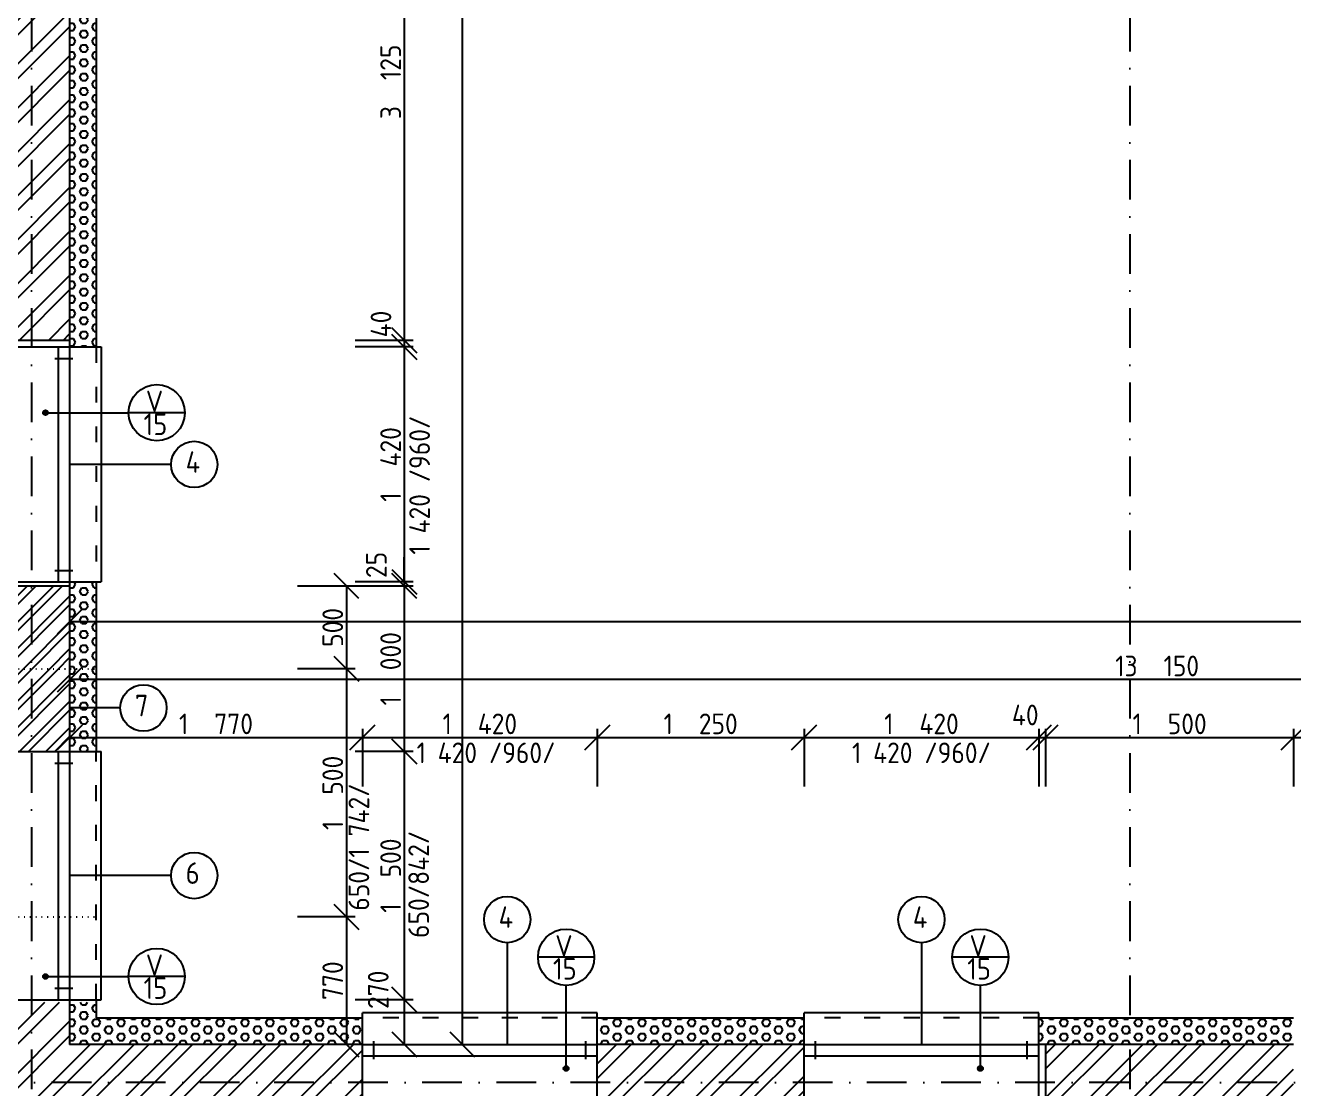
# Model space of a CAD drawing. Extents: x 4511820 to 5180432, y -1526536 to -944957.
# Drawn here: x 4993983 to 5001651, y -1245072 to -1238645 of the extents above; entities that cross this region are included whole.
import ezdxf

# ---------------------------------------------------------------- set-up
doc = ezdxf.new("R2010")
doc.units = 0
doc.header["$MEASUREMENT"] = 0
for name, pattern in [('ACAD_ISO03W100', [30, 12, -18]), ('ACAD_ISO07W100', [3.5, 0.5, -3]), ('BODKOCIARKOVANA_3', [5.6, 3, -1.3, 0, -1.3])]:
    doc.linetypes.add(name, pattern=pattern)
doc.layers.get('0').update_dxf_attribs({"linetype": 'CONTINUOUS'})
doc.layers.get('Defpoints').update_dxf_attribs({"color": 61, "linetype": 'CONTINUOUS'})
for name, color, linetype in [('KÓTY', 4, 'CONTINUOUS'), ('MÚRY', 1, 'CONTINUOUS'), ('OKNÁ', 143, 'CONTINUOUS'), ('osi', 253, 'CONTINUOUS'), ('TENKÁ', 7, 'CONTINUOUS'), ('ŠRAFY', 82, 'CONTINUOUS')]:
    doc.layers.add(name, color=color, linetype=linetype)
doc.styles.add('STYLE1', font='isocp.shx')
doc.dimstyles.new('STANDARD-50', dxfattribs={"dimtxt": 125, "dimasz": 150, "dimexe": 10, "dimexo": 200, "dimgap": 20, "dimtad": 1, "dimdsep": 46, "dimlunit": 6, "dimtxsty": 'STYLE1', "dimblk1": 'OBLIQUE', "dimblk2": 'OBLIQUE', "dimsah": 1, "dimcen": 2.5, "dimse1": 1, "dimse2": 1, "dimadec": 0, "dimazin": 0, "dimtfac": 1, "dimtmove": 1, "dimatfit": 3, "dimldrblk": 'OBLIQUE', "dimfxl": 1, "dimtolj": 1, "dimtzin": 0, "dimarcsym": 0})
pattern_1 = [(45, (584112, 2493.08), (-132.5825215, 132.5825215), []), (45, (584200.39, 2493.08), (-132.5825215, 132.5825215), [])]
pattern_2 = [(0, (0, -89070.035), (0, 43.3012702), [25, -50]), (120, (0, -89070.035), (-37.5, -21.6506351), [25, -50]), (60, (25, -89070.035), (-37.5, 21.6506351), [25, -50])]
pattern_3 = [(45, (0, 86725.97), (-79.549513, 79.549513), []), (45, (53.03, 86725.97), (-79.549513, 79.549513), [])]

# ---------------------------------------------------------------- blocks, each defined once
blk = doc.blocks.new('_OBLIQUE')
at = {"color": 0, "linetype": 'ByBlock'}
blk.add_line((-0.5, -0.5), (0.5, 0.5), dxfattribs=at)
blk = doc.blocks.new('*D13954')
at = {"layer": 'Defpoints', "color": 0}
for p in [(5027241, -1241679.2), (4994251, -1242249.7), (4994251, -1242249.7)]:
    blk.add_point(p, dxfattribs=at)
at = {"layer": 'KÓTY', "color": 0, "lineweight": -2}
blk.add_line((5027241, -1242249.7), (4994251, -1242249.7), dxfattribs=at)
at = {"layer": 'KÓTY', "color": 0, "linetype": 'ByBlock', "lineweight": -2, "xscale": 150, "yscale": 150, "zscale": 150, "rotation": 180}
blk.add_blockref('_OBLIQUE', (4994251, -1242249.7), dxfattribs=at)
at = {"layer": 'KÓTY', "color": 0, "linetype": 'ByBlock', "lineweight": -2, "xscale": 150, "yscale": 150, "zscale": 150}
blk.add_blockref('_OBLIQUE', (5027241, -1242249.7), dxfattribs=at)
at = {"layer": 'KÓTY', "color": 0, "insert": (5010746, -1242167.1), "char_height": 125, "attachment_point": 5, "style": 'STYLE1'}
blk.add_mtext('\\A1;32ﾠ990', dxfattribs=at)
blk = doc.blocks.new('*D13957')
at = {"layer": 'Defpoints', "color": 0}
for p in [(4994251, -1242599.7), (4994251, -1244804.2), (5007401, -1244804.2)]:
    blk.add_point(p, dxfattribs=at)
at = {"layer": 'KÓTY', "color": 0, "lineweight": -2}
blk.add_line((5007401, -1242599.7), (4994251, -1242599.7), dxfattribs=at)
at = {"layer": 'KÓTY', "color": 0, "linetype": 'ByBlock', "lineweight": -2, "xscale": 150, "yscale": 150, "zscale": 150, "rotation": 180}
blk.add_blockref('_OBLIQUE', (4994251, -1242599.7), dxfattribs=at)
at = {"layer": 'KÓTY', "color": 0, "linetype": 'ByBlock', "lineweight": -2, "xscale": 150, "yscale": 150, "zscale": 150}
blk.add_blockref('_OBLIQUE', (5007401, -1242599.7), dxfattribs=at)
at = {"layer": 'KÓTY', "color": 0, "insert": (5000826, -1242517.1), "char_height": 125, "attachment_point": 5, "style": 'STYLE1'}
blk.add_mtext('\\A1;13ﾠ150', dxfattribs=at)
blk = doc.blocks.new('*D13958')
at = {"layer": 'Defpoints', "color": 0}
for p in [(4997441, -1242949.7), (4996021, -1244804.2), (4997441, -1244804.2)]:
    blk.add_point(p, dxfattribs=at)
at = {"layer": 'KÓTY', "color": 0, "lineweight": -2}
blk.add_line((4996021, -1242949.7), (4997441, -1242949.7), dxfattribs=at)
at = {"layer": 'KÓTY', "color": 0, "linetype": 'ByBlock', "lineweight": -2, "xscale": 150, "yscale": 150, "zscale": 150, "rotation": 180}
blk.add_blockref('_OBLIQUE', (4996021, -1242949.7), dxfattribs=at)
at = {"layer": 'KÓTY', "color": 0, "linetype": 'ByBlock', "lineweight": -2, "xscale": 150, "yscale": 150, "zscale": 150}
blk.add_blockref('_OBLIQUE', (4997441, -1242949.7), dxfattribs=at)
at = {"layer": 'KÓTY', "color": 0, "insert": (4996731, -1242867.1), "char_height": 125, "attachment_point": 5, "style": 'STYLE1'}
blk.add_mtext('\\A1;1ﾠ420', dxfattribs=at)
blk = doc.blocks.new('*D13959')
at = {"layer": 'Defpoints', "color": 0}
for p in [(4998691, -1242949.7), (4997441, -1244804.2), (4998691, -1244804.2)]:
    blk.add_point(p, dxfattribs=at)
at = {"layer": 'KÓTY', "color": 0, "lineweight": -2}
blk.add_line((4997441, -1242949.7), (4998691, -1242949.7), dxfattribs=at)
at = {"layer": 'KÓTY', "color": 0, "linetype": 'ByBlock', "lineweight": -2, "xscale": 150, "yscale": 150, "zscale": 150, "rotation": 180}
blk.add_blockref('_OBLIQUE', (4997441, -1242949.7), dxfattribs=at)
at = {"layer": 'KÓTY', "color": 0, "linetype": 'ByBlock', "lineweight": -2, "xscale": 150, "yscale": 150, "zscale": 150}
blk.add_blockref('_OBLIQUE', (4998691, -1242949.7), dxfattribs=at)
at = {"layer": 'KÓTY', "color": 0, "insert": (4998066, -1242867.1), "char_height": 125, "attachment_point": 5, "style": 'STYLE1'}
blk.add_mtext('\\A1;1ﾠ250', dxfattribs=at)
blk = doc.blocks.new('*D13960')
at = {"layer": 'Defpoints', "color": 0}
for p in [(5000111, -1242949.7), (4998691, -1244804.2), (5000111, -1244804.2)]:
    blk.add_point(p, dxfattribs=at)
at = {"layer": 'KÓTY', "color": 0, "lineweight": -2}
blk.add_line((4998691, -1242949.7), (5000111, -1242949.7), dxfattribs=at)
at = {"layer": 'KÓTY', "color": 0, "linetype": 'ByBlock', "lineweight": -2, "xscale": 150, "yscale": 150, "zscale": 150, "rotation": 180}
blk.add_blockref('_OBLIQUE', (4998691, -1242949.7), dxfattribs=at)
at = {"layer": 'KÓTY', "color": 0, "linetype": 'ByBlock', "lineweight": -2, "xscale": 150, "yscale": 150, "zscale": 150}
blk.add_blockref('_OBLIQUE', (5000111, -1242949.7), dxfattribs=at)
at = {"layer": 'KÓTY', "color": 0, "insert": (4999401, -1242867.1), "char_height": 125, "attachment_point": 5, "style": 'STYLE1'}
blk.add_mtext('\\A1;1ﾠ420', dxfattribs=at)
blk = doc.blocks.new('*D13979')
at = {"layer": 'Defpoints', "color": 0}
for p in [(5000151, -1242949.7), (5000111, -1244804.2), (5000151, -1244804.2)]:
    blk.add_point(p, dxfattribs=at)
at = {"layer": 'KÓTY', "color": 0, "lineweight": -2}
blk.add_line((5000111, -1242949.7), (5000151, -1242949.7), dxfattribs=at)
at = {"layer": 'KÓTY', "color": 0, "linetype": 'ByBlock', "lineweight": -2, "xscale": 150, "yscale": 150, "zscale": 150, "rotation": 180}
blk.add_blockref('_OBLIQUE', (5000111, -1242949.7), dxfattribs=at)
at = {"layer": 'KÓTY', "color": 0, "linetype": 'ByBlock', "lineweight": -2, "xscale": 150, "yscale": 150, "zscale": 150}
blk.add_blockref('_OBLIQUE', (5000151, -1242949.7), dxfattribs=at)
at = {"layer": 'KÓTY', "color": 0, "insert": (5000028.5, -1242813.5), "char_height": 125, "attachment_point": 5, "style": 'STYLE1'}
blk.add_mtext('\\A1;40', dxfattribs=at)
blk = doc.blocks.new('*D13980')
at = {"layer": 'Defpoints', "color": 0}
for p in [(4996021, -1242949.7), (4996021, -1243246.3), (4994251, -1244804.2)]:
    blk.add_point(p, dxfattribs=at)
at = {"layer": 'KÓTY', "color": 0, "lineweight": -2}
blk.add_line((4994251, -1242949.7), (4996021, -1242949.7), dxfattribs=at)
at = {"layer": 'KÓTY', "color": 0, "linetype": 'ByBlock', "lineweight": -2, "xscale": 150, "yscale": 150, "zscale": 150, "rotation": 180}
blk.add_blockref('_OBLIQUE', (4994251, -1242949.7), dxfattribs=at)
at = {"layer": 'KÓTY', "color": 0, "linetype": 'ByBlock', "lineweight": -2, "xscale": 150, "yscale": 150, "zscale": 150}
blk.add_blockref('_OBLIQUE', (4996021, -1242949.7), dxfattribs=at)
at = {"layer": 'KÓTY', "color": 0, "insert": (4995136, -1242867.1), "char_height": 125, "attachment_point": 5, "style": 'STYLE1'}
blk.add_mtext('\\A1;1ﾠ770', dxfattribs=at)
blk = doc.blocks.new('*D13985')
at = {"layer": 'Defpoints', "color": 0}
for p in [(4994251, -1225674.2), (4994251, -1244804.2), (4996624.5, -1244804.2)]:
    blk.add_point(p, dxfattribs=at)
at = {"layer": 'KÓTY', "color": 0, "lineweight": -2}
blk.add_line((4996624.5, -1225674.2), (4996624.5, -1244804.2), dxfattribs=at)
at = {"layer": 'KÓTY', "color": 0, "linetype": 'ByBlock', "lineweight": -2, "xscale": 150, "yscale": 150, "zscale": 150}
for p, rotation in [((4996624.5, -1225674.2), 90), ((4996624.5, -1244804.2), 270)]:
    blk.add_blockref('_OBLIQUE', p, dxfattribs=dict(at, rotation=rotation))
at = {"layer": 'KÓTY', "color": 0, "insert": (4996542, -1235239.2), "char_height": 125, "attachment_point": 5, "rotation": 90, "style": 'STYLE1'}
blk.add_mtext('\\A1;19ﾠ130', dxfattribs=at)
blk = doc.blocks.new('*D13998')
at = {"layer": 'Defpoints', "color": 0}
for p in [(4994251, -1240549.2), (4994251, -1240589.2), (4996274.5, -1240589.2)]:
    blk.add_point(p, dxfattribs=at)
at = {"layer": 'KÓTY', "color": 0, "lineweight": -2}
blk.add_line((4996274.5, -1240549.2), (4996274.5, -1240589.2), dxfattribs=at)
at = {"layer": 'KÓTY', "color": 0, "linetype": 'ByBlock', "lineweight": -2, "xscale": 150, "yscale": 150, "zscale": 150}
for p, rotation in [((4996274.5, -1240549.2), 90), ((4996274.5, -1240589.2), 270)]:
    blk.add_blockref('_OBLIQUE', p, dxfattribs=dict(at, rotation=rotation))
at = {"layer": 'KÓTY', "color": 0, "insert": (4996133.5, -1240450.5), "char_height": 125, "attachment_point": 5, "rotation": 90, "style": 'STYLE1'}
blk.add_mtext('\\A1;40', dxfattribs=at)
blk = doc.blocks.new('*D14081')
at = {"layer": 'Defpoints', "color": 0}
for p in [(5001651, -1242949.7), (5000151, -1244804.2), (5001651, -1244804.2)]:
    blk.add_point(p, dxfattribs=at)
at = {"layer": 'KÓTY', "color": 0, "lineweight": -2}
blk.add_line((5000151, -1242949.7), (5001651, -1242949.7), dxfattribs=at)
at = {"layer": 'KÓTY', "color": 0, "linetype": 'ByBlock', "lineweight": -2, "xscale": 150, "yscale": 150, "zscale": 150, "rotation": 180}
blk.add_blockref('_OBLIQUE', (5000151, -1242949.7), dxfattribs=at)
at = {"layer": 'KÓTY', "color": 0, "linetype": 'ByBlock', "lineweight": -2, "xscale": 150, "yscale": 150, "zscale": 150}
blk.add_blockref('_OBLIQUE', (5001651, -1242949.7), dxfattribs=at)
at = {"layer": 'KÓTY', "color": 0, "insert": (5000901, -1242867.1), "char_height": 125, "attachment_point": 5, "style": 'STYLE1'}
blk.add_mtext('\\A1;1ﾠ500', dxfattribs=at)
blk = doc.blocks.new('*D14082')
at = {"layer": 'Defpoints', "color": 0}
for p in [(5003071, -1242949.7), (5001651, -1244804.2), (5003071, -1244804.2)]:
    blk.add_point(p, dxfattribs=at)
at = {"layer": 'KÓTY', "color": 0, "lineweight": -2}
blk.add_line((5001651, -1242949.7), (5003071, -1242949.7), dxfattribs=at)
at = {"layer": 'KÓTY', "color": 0, "linetype": 'ByBlock', "lineweight": -2, "xscale": 150, "yscale": 150, "zscale": 150, "rotation": 180}
blk.add_blockref('_OBLIQUE', (5001651, -1242949.7), dxfattribs=at)
at = {"layer": 'KÓTY', "color": 0, "linetype": 'ByBlock', "lineweight": -2, "xscale": 150, "yscale": 150, "zscale": 150}
blk.add_blockref('_OBLIQUE', (5003071, -1242949.7), dxfattribs=at)
at = {"layer": 'KÓTY', "color": 0, "insert": (5002361, -1242867.1), "char_height": 125, "attachment_point": 5, "style": 'STYLE1'}
blk.add_mtext('\\A1;1ﾠ420', dxfattribs=at)
blk = doc.blocks.new('*D15738')
at = {"layer": 'Defpoints', "color": 0}
for p in [(4994251, -1237424.2), (4994251, -1240549.2), (4996274.5, -1240549.2)]:
    blk.add_point(p, dxfattribs=at)
at = {"layer": 'KÓTY', "color": 0, "lineweight": -2}
blk.add_line((4996274.5, -1237424.2), (4996274.5, -1240549.2), dxfattribs=at)
at = {"layer": 'KÓTY', "color": 0, "linetype": 'ByBlock', "lineweight": -2, "xscale": 150, "yscale": 150, "zscale": 150}
for p, rotation in [((4996274.5, -1237424.2), 90), ((4996274.5, -1240549.2), 270)]:
    blk.add_blockref('_OBLIQUE', p, dxfattribs=dict(at, rotation=rotation))
at = {"layer": 'KÓTY', "color": 0, "insert": (4996192, -1238986.7), "char_height": 125, "attachment_point": 5, "rotation": 90, "style": 'STYLE1'}
blk.add_mtext('\\A1;3ﾠ125', dxfattribs=at)
blk = doc.blocks.new('*D15739')
at = {"layer": 'Defpoints', "color": 0}
for p in [(4994251, -1240589.2), (4994251, -1242009.2), (4996274.5, -1242009.2)]:
    blk.add_point(p, dxfattribs=at)
at = {"layer": 'KÓTY', "color": 0, "lineweight": -2}
blk.add_line((4996274.5, -1240589.2), (4996274.5, -1242009.2), dxfattribs=at)
at = {"layer": 'KÓTY', "color": 0, "linetype": 'ByBlock', "lineweight": -2, "xscale": 150, "yscale": 150, "zscale": 150}
for p, rotation in [((4996274.5, -1240589.2), 90), ((4996274.5, -1242009.2), 270)]:
    blk.add_blockref('_OBLIQUE', p, dxfattribs=dict(at, rotation=rotation))
at = {"layer": 'KÓTY', "color": 0, "insert": (4996192, -1241299.2), "char_height": 125, "attachment_point": 5, "rotation": 90, "style": 'STYLE1'}
blk.add_mtext('\\A1;1ﾠ420', dxfattribs=at)
blk = doc.blocks.new('*D30517')
at = {"layer": 'Defpoints', "color": 0}
for p in [(5027241, -1241679.2), (4994251, -1242249.7), (4994251, -1242249.7)]:
    blk.add_point(p, dxfattribs=at)
at = {"layer": 'KÓTY', "color": 0, "lineweight": -2}
blk.add_line((5027241, -1242249.7), (4994251, -1242249.7), dxfattribs=at)
at = {"layer": 'KÓTY', "color": 0, "linetype": 'ByBlock', "lineweight": -2, "xscale": 150, "yscale": 150, "zscale": 150, "rotation": 180}
blk.add_blockref('_OBLIQUE', (4994251, -1242249.7), dxfattribs=at)
at = {"layer": 'KÓTY', "color": 0, "linetype": 'ByBlock', "lineweight": -2, "xscale": 150, "yscale": 150, "zscale": 150}
blk.add_blockref('_OBLIQUE', (5027241, -1242249.7), dxfattribs=at)
at = {"layer": 'KÓTY', "color": 0, "insert": (5010746, -1242167.1), "char_height": 125, "attachment_point": 5, "style": 'STYLE1'}
blk.add_mtext('\\A1;32ﾠ990', dxfattribs=at)
blk = doc.blocks.new('*D30520')
at = {"layer": 'Defpoints', "color": 0}
for p in [(4994251, -1242599.7), (4994251, -1244804.2), (5007401, -1244804.2)]:
    blk.add_point(p, dxfattribs=at)
at = {"layer": 'KÓTY', "color": 0, "lineweight": -2}
blk.add_line((5007401, -1242599.7), (4994251, -1242599.7), dxfattribs=at)
at = {"layer": 'KÓTY', "color": 0, "linetype": 'ByBlock', "lineweight": -2, "xscale": 150, "yscale": 150, "zscale": 150, "rotation": 180}
blk.add_blockref('_OBLIQUE', (4994251, -1242599.7), dxfattribs=at)
at = {"layer": 'KÓTY', "color": 0, "linetype": 'ByBlock', "lineweight": -2, "xscale": 150, "yscale": 150, "zscale": 150}
blk.add_blockref('_OBLIQUE', (5007401, -1242599.7), dxfattribs=at)
at = {"layer": 'KÓTY', "color": 0, "insert": (5000826, -1242517.1), "char_height": 125, "attachment_point": 5, "style": 'STYLE1'}
blk.add_mtext('\\A1;13ﾠ150', dxfattribs=at)
blk = doc.blocks.new('*D30521')
at = {"layer": 'Defpoints', "color": 0}
for p in [(4997441, -1242949.7), (4996021, -1244804.2), (4997441, -1244804.2)]:
    blk.add_point(p, dxfattribs=at)
at = {"layer": 'KÓTY', "color": 0, "lineweight": -2}
blk.add_line((4996021, -1242949.7), (4997441, -1242949.7), dxfattribs=at)
at = {"layer": 'KÓTY', "color": 0, "linetype": 'ByBlock', "lineweight": -2, "xscale": 150, "yscale": 150, "zscale": 150, "rotation": 180}
blk.add_blockref('_OBLIQUE', (4996021, -1242949.7), dxfattribs=at)
at = {"layer": 'KÓTY', "color": 0, "linetype": 'ByBlock', "lineweight": -2, "xscale": 150, "yscale": 150, "zscale": 150}
blk.add_blockref('_OBLIQUE', (4997441, -1242949.7), dxfattribs=at)
at = {"layer": 'KÓTY', "color": 0, "insert": (4996731, -1242867.1), "char_height": 125, "attachment_point": 5, "style": 'STYLE1'}
blk.add_mtext('\\A1;1ﾠ420', dxfattribs=at)
blk = doc.blocks.new('*D30522')
at = {"layer": 'Defpoints', "color": 0}
for p in [(4998691, -1242949.7), (4997441, -1244804.2), (4998691, -1244804.2)]:
    blk.add_point(p, dxfattribs=at)
at = {"layer": 'KÓTY', "color": 0, "lineweight": -2}
blk.add_line((4997441, -1242949.7), (4998691, -1242949.7), dxfattribs=at)
at = {"layer": 'KÓTY', "color": 0, "linetype": 'ByBlock', "lineweight": -2, "xscale": 150, "yscale": 150, "zscale": 150, "rotation": 180}
blk.add_blockref('_OBLIQUE', (4997441, -1242949.7), dxfattribs=at)
at = {"layer": 'KÓTY', "color": 0, "linetype": 'ByBlock', "lineweight": -2, "xscale": 150, "yscale": 150, "zscale": 150}
blk.add_blockref('_OBLIQUE', (4998691, -1242949.7), dxfattribs=at)
at = {"layer": 'KÓTY', "color": 0, "insert": (4998066, -1242867.1), "char_height": 125, "attachment_point": 5, "style": 'STYLE1'}
blk.add_mtext('\\A1;1ﾠ250', dxfattribs=at)
blk = doc.blocks.new('*D30523')
at = {"layer": 'Defpoints', "color": 0}
for p in [(5000111, -1242949.7), (4998691, -1244804.2), (5000111, -1244804.2)]:
    blk.add_point(p, dxfattribs=at)
at = {"layer": 'KÓTY', "color": 0, "lineweight": -2}
blk.add_line((4998691, -1242949.7), (5000111, -1242949.7), dxfattribs=at)
at = {"layer": 'KÓTY', "color": 0, "linetype": 'ByBlock', "lineweight": -2, "xscale": 150, "yscale": 150, "zscale": 150, "rotation": 180}
blk.add_blockref('_OBLIQUE', (4998691, -1242949.7), dxfattribs=at)
at = {"layer": 'KÓTY', "color": 0, "linetype": 'ByBlock', "lineweight": -2, "xscale": 150, "yscale": 150, "zscale": 150}
blk.add_blockref('_OBLIQUE', (5000111, -1242949.7), dxfattribs=at)
at = {"layer": 'KÓTY', "color": 0, "insert": (4999401, -1242867.1), "char_height": 125, "attachment_point": 5, "style": 'STYLE1'}
blk.add_mtext('\\A1;1ﾠ420', dxfattribs=at)
blk = doc.blocks.new('*D30544')
at = {"layer": 'Defpoints', "color": 0}
for p in [(5000151, -1242949.7), (5000111, -1244804.2), (5000151, -1244804.2)]:
    blk.add_point(p, dxfattribs=at)
at = {"layer": 'KÓTY', "color": 0, "lineweight": -2}
blk.add_line((5000111, -1242949.7), (5000151, -1242949.7), dxfattribs=at)
at = {"layer": 'KÓTY', "color": 0, "linetype": 'ByBlock', "lineweight": -2, "xscale": 150, "yscale": 150, "zscale": 150, "rotation": 180}
blk.add_blockref('_OBLIQUE', (5000111, -1242949.7), dxfattribs=at)
at = {"layer": 'KÓTY', "color": 0, "linetype": 'ByBlock', "lineweight": -2, "xscale": 150, "yscale": 150, "zscale": 150}
blk.add_blockref('_OBLIQUE', (5000151, -1242949.7), dxfattribs=at)
at = {"layer": 'KÓTY', "color": 0, "insert": (5000028.5, -1242813.5), "char_height": 125, "attachment_point": 5, "style": 'STYLE1'}
blk.add_mtext('\\A1;40', dxfattribs=at)
blk = doc.blocks.new('*D30545')
at = {"layer": 'Defpoints', "color": 0}
for p in [(4996021, -1242949.7), (4996021, -1243246.3), (4994251, -1244804.2)]:
    blk.add_point(p, dxfattribs=at)
at = {"layer": 'KÓTY', "color": 0, "lineweight": -2}
blk.add_line((4994251, -1242949.7), (4996021, -1242949.7), dxfattribs=at)
at = {"layer": 'KÓTY', "color": 0, "linetype": 'ByBlock', "lineweight": -2, "xscale": 150, "yscale": 150, "zscale": 150, "rotation": 180}
blk.add_blockref('_OBLIQUE', (4994251, -1242949.7), dxfattribs=at)
at = {"layer": 'KÓTY', "color": 0, "linetype": 'ByBlock', "lineweight": -2, "xscale": 150, "yscale": 150, "zscale": 150}
blk.add_blockref('_OBLIQUE', (4996021, -1242949.7), dxfattribs=at)
at = {"layer": 'KÓTY', "color": 0, "insert": (4995136, -1242867.1), "char_height": 125, "attachment_point": 5, "style": 'STYLE1'}
blk.add_mtext('\\A1;1ﾠ770', dxfattribs=at)
blk = doc.blocks.new('*D30550')
at = {"layer": 'Defpoints', "color": 0}
for p in [(4994411, -1225674.2), (4994251, -1244804.2), (4996624.5, -1244804.2)]:
    blk.add_point(p, dxfattribs=at)
at = {"layer": 'KÓTY', "color": 0, "lineweight": -2}
blk.add_line((4996624.5, -1225674.2), (4996624.5, -1244804.2), dxfattribs=at)
at = {"layer": 'KÓTY', "color": 0, "linetype": 'ByBlock', "lineweight": -2, "xscale": 150, "yscale": 150, "zscale": 150}
for p, rotation in [((4996624.5, -1225674.2), 90), ((4996624.5, -1244804.2), 270)]:
    blk.add_blockref('_OBLIQUE', p, dxfattribs=dict(at, rotation=rotation))
at = {"layer": 'KÓTY', "color": 0, "insert": (4996542, -1235239.2), "char_height": 125, "attachment_point": 5, "rotation": 90, "style": 'STYLE1'}
blk.add_mtext('\\A1;19ﾠ130', dxfattribs=at)
blk = doc.blocks.new('*D30561')
at = {"layer": 'Defpoints', "color": 0}
for p in [(4994251, -1237424.2), (4994251, -1240549.2), (4996274.5, -1240549.2)]:
    blk.add_point(p, dxfattribs=at)
at = {"layer": 'KÓTY', "color": 0, "lineweight": -2}
blk.add_line((4996274.5, -1237424.2), (4996274.5, -1240549.2), dxfattribs=at)
at = {"layer": 'KÓTY', "color": 0, "linetype": 'ByBlock', "lineweight": -2, "xscale": 150, "yscale": 150, "zscale": 150}
for p, rotation in [((4996274.5, -1237424.2), 90), ((4996274.5, -1240549.2), 270)]:
    blk.add_blockref('_OBLIQUE', p, dxfattribs=dict(at, rotation=rotation))
at = {"layer": 'KÓTY', "color": 0, "insert": (4996192, -1238986.7), "char_height": 125, "attachment_point": 5, "rotation": 90, "style": 'STYLE1'}
blk.add_mtext('\\A1;3ﾠ125', dxfattribs=at)
blk = doc.blocks.new('*D30565')
at = {"layer": 'Defpoints', "color": 0}
for p in [(4994251, -1240549.2), (4994251, -1240589.2), (4996274.5, -1240589.2)]:
    blk.add_point(p, dxfattribs=at)
at = {"layer": 'KÓTY', "color": 0, "lineweight": -2}
blk.add_line((4996274.5, -1240549.2), (4996274.5, -1240589.2), dxfattribs=at)
at = {"layer": 'KÓTY', "color": 0, "linetype": 'ByBlock', "lineweight": -2, "xscale": 150, "yscale": 150, "zscale": 150}
for p, rotation in [((4996274.5, -1240549.2), 90), ((4996274.5, -1240589.2), 270)]:
    blk.add_blockref('_OBLIQUE', p, dxfattribs=dict(at, rotation=rotation))
at = {"layer": 'KÓTY', "color": 0, "insert": (4996133.5, -1240450.5), "char_height": 125, "attachment_point": 5, "rotation": 90, "style": 'STYLE1'}
blk.add_mtext('\\A1;40', dxfattribs=at)
blk = doc.blocks.new('*D30608')
at = {"layer": 'Defpoints', "color": 0}
for p in [(4994251, -1240589.2), (4994251, -1242009.2), (4996274.5, -1242009.2)]:
    blk.add_point(p, dxfattribs=at)
at = {"layer": 'KÓTY', "color": 0, "lineweight": -2}
blk.add_line((4996274.5, -1240589.2), (4996274.5, -1242009.2), dxfattribs=at)
at = {"layer": 'KÓTY', "color": 0, "linetype": 'ByBlock', "lineweight": -2, "xscale": 150, "yscale": 150, "zscale": 150}
for p, rotation in [((4996274.5, -1240589.2), 90), ((4996274.5, -1242009.2), 270)]:
    blk.add_blockref('_OBLIQUE', p, dxfattribs=dict(at, rotation=rotation))
at = {"layer": 'KÓTY', "color": 0, "insert": (4996192, -1241299.2), "char_height": 125, "attachment_point": 5, "rotation": 90, "style": 'STYLE1'}
blk.add_mtext('\\A1;1ﾠ420', dxfattribs=at)
blk = doc.blocks.new('*D55386')
at = {"layer": 'Defpoints', "color": 0}
for p in [(4994251, -1243034.2), (4994251, -1244534.2), (4996274.5, -1244534.2)]:
    blk.add_point(p, dxfattribs=at)
at = {"layer": 'KÓTY', "color": 0, "lineweight": -2}
blk.add_line((4996274.5, -1243034.2), (4996274.5, -1244534.2), dxfattribs=at)
at = {"layer": 'KÓTY', "color": 0, "linetype": 'ByBlock', "lineweight": -2, "xscale": 150, "yscale": 150, "zscale": 150}
for p, rotation in [((4996274.5, -1243034.2), 90), ((4996274.5, -1244534.2), 270)]:
    blk.add_blockref('_OBLIQUE', p, dxfattribs=dict(at, rotation=rotation))
at = {"layer": 'KÓTY', "color": 0, "insert": (4996192, -1243784.2), "char_height": 125, "attachment_point": 5, "rotation": 90, "style": 'STYLE1'}
blk.add_mtext('\\A1;1ﾠ500', dxfattribs=at)
blk = doc.blocks.new('*D55387')
at = {"layer": 'Defpoints', "color": 0}
for p in [(4994251, -1244534.2), (4994251, -1244804.2), (4996274.5, -1244804.2)]:
    blk.add_point(p, dxfattribs=at)
at = {"layer": 'KÓTY', "color": 0, "lineweight": -2}
blk.add_line((4996274.5, -1244534.2), (4996274.5, -1244804.2), dxfattribs=at)
at = {"layer": 'KÓTY', "color": 0, "linetype": 'ByBlock', "lineweight": -2, "xscale": 150, "yscale": 150, "zscale": 150}
for p, rotation in [((4996274.5, -1244534.2), 90), ((4996274.5, -1244804.2), 270)]:
    blk.add_blockref('_OBLIQUE', p, dxfattribs=dict(at, rotation=rotation))
at = {"layer": 'KÓTY', "color": 0, "insert": (4996117, -1244474.2), "char_height": 125, "attachment_point": 5, "rotation": 90, "style": 'STYLE1'}
blk.add_mtext('\\A1;270', dxfattribs=at)
blk = doc.blocks.new('*D55388')
at = {"layer": 'Defpoints', "color": 0}
for p in [(4993901, -1242534.2), (4993901, -1244034.2), (4995924.5, -1244034.2)]:
    blk.add_point(p, dxfattribs=at)
at = {"layer": 'KÓTY', "color": 0, "lineweight": -2, "ltscale": 25}
blk.add_line((4995924.5, -1242534.2), (4995924.5, -1244034.2), dxfattribs=at)
at = {"layer": 'KÓTY', "color": 0, "linetype": 'ByBlock', "lineweight": -2, "xscale": 150, "yscale": 150, "zscale": 150}
for p, rotation in [((4995924.5, -1242534.2), 90), ((4995924.5, -1244034.2), 270)]:
    blk.add_blockref('_OBLIQUE', p, dxfattribs=dict(at, rotation=rotation))
at = {"layer": 'KÓTY', "color": 0, "insert": (4995842, -1243284.2), "char_height": 125, "attachment_point": 5, "rotation": 90, "style": 'STYLE1'}
blk.add_mtext('\\A1;1ﾠ500', dxfattribs=at)
blk = doc.blocks.new('*D55389')
at = {"layer": 'Defpoints', "color": 0}
for p in [(4994251, -1242034.2), (4994251, -1242534.2), (4995924.5, -1242534.2)]:
    blk.add_point(p, dxfattribs=at)
at = {"layer": 'KÓTY', "color": 0, "lineweight": -2}
blk.add_line((4995924.5, -1242034.2), (4995924.5, -1242534.2), dxfattribs=at)
at = {"layer": 'KÓTY', "color": 0, "linetype": 'ByBlock', "lineweight": -2, "xscale": 150, "yscale": 150, "zscale": 150}
for p, rotation in [((4995924.5, -1242034.2), 90), ((4995924.5, -1242534.2), 270)]:
    blk.add_blockref('_OBLIQUE', p, dxfattribs=dict(at, rotation=rotation))
at = {"layer": 'KÓTY', "color": 0, "insert": (4995842, -1242284.2), "char_height": 125, "attachment_point": 5, "rotation": 90, "style": 'STYLE1'}
blk.add_mtext('\\A1;500', dxfattribs=at)
blk = doc.blocks.new('*D55390')
at = {"layer": 'Defpoints', "color": 0}
for p in [(4994251, -1242009.2), (4994251, -1242034.2), (4996274.5, -1242034.2)]:
    blk.add_point(p, dxfattribs=at)
at = {"layer": 'KÓTY', "color": 0, "lineweight": -2}
for p, q in [((4996274.5, -1242009.2), (4996274.5, -1241859.2)), ((4996274.5, -1242009.2), (4996274.5, -1242034.2)), ((4996274.5, -1242034.2), (4996274.5, -1242184.2))]:
    blk.add_line(p, q, dxfattribs=at)
at = {"layer": 'KÓTY', "color": 0, "linetype": 'ByBlock', "lineweight": -2, "xscale": 150, "yscale": 150, "zscale": 150}
for p, rotation in [((4996274.5, -1242009.2), 270), ((4996274.5, -1242034.2), 90)]:
    blk.add_blockref('_OBLIQUE', p, dxfattribs=dict(at, rotation=rotation))
at = {"layer": 'KÓTY', "color": 0, "insert": (4996105.6, -1241906.4), "char_height": 125, "attachment_point": 5, "rotation": 90, "style": 'STYLE1'}
blk.add_mtext('\\A1;25', dxfattribs=at)
blk = doc.blocks.new('*D55392')
at = {"layer": 'Defpoints', "color": 0}
for p in [(4994251, -1242034.2), (4994251, -1243034.2), (4996274.5, -1243034.2)]:
    blk.add_point(p, dxfattribs=at)
at = {"layer": 'KÓTY', "color": 0, "lineweight": -2}
blk.add_line((4996274.5, -1242034.2), (4996274.5, -1243034.2), dxfattribs=at)
at = {"layer": 'KÓTY', "color": 0, "linetype": 'ByBlock', "lineweight": -2, "xscale": 150, "yscale": 150, "zscale": 150}
for p, rotation in [((4996274.5, -1242034.2), 90), ((4996274.5, -1243034.2), 270)]:
    blk.add_blockref('_OBLIQUE', p, dxfattribs=dict(at, rotation=rotation))
at = {"layer": 'KÓTY', "color": 0, "insert": (4996192, -1242534.2), "char_height": 125, "attachment_point": 5, "rotation": 90, "style": 'STYLE1'}
blk.add_mtext('\\A1;1ﾠ000', dxfattribs=at)
blk = doc.blocks.new('*D55393')
at = {"layer": 'Defpoints', "color": 0}
for p in [(4994411, -1244034.2), (4994411, -1244804.2), (4995924.5, -1244804.2)]:
    blk.add_point(p, dxfattribs=at)
at = {"layer": 'KÓTY', "color": 0, "lineweight": -2, "ltscale": 25}
blk.add_line((4995924.5, -1244034.2), (4995924.5, -1244804.2), dxfattribs=at)
at = {"layer": 'KÓTY', "color": 0, "linetype": 'ByBlock', "lineweight": -2, "xscale": 150, "yscale": 150, "zscale": 150}
for p, rotation in [((4995924.5, -1244034.2), 90), ((4995924.5, -1244804.2), 270)]:
    blk.add_blockref('_OBLIQUE', p, dxfattribs=dict(at, rotation=rotation))
at = {"layer": 'KÓTY', "color": 0, "insert": (4995842, -1244419.2), "char_height": 125, "attachment_point": 5, "rotation": 90, "style": 'STYLE1'}
blk.add_mtext('\\A1;770', dxfattribs=at)

msp = doc.modelspace()

# ---------------------------------------------------------------- hatches: boundary and pattern name
at = {"layer": 'TENKÁ'}
h = msp.add_hatch(color=256, dxfattribs=at)
h.dxf.hatch_style = 1
h.paths.add_polyline_path([(4994120.327, -1240986.492, 2.41421356), (4994105.327, -1241001.492, 0.41421356)])
h = msp.add_hatch(color=256, dxfattribs=at)
h.dxf.hatch_style = 1
h.paths.add_polyline_path([(4994120.327, -1244394.035, 2.41421356), (4994105.327, -1244409.035, 0.41421356)])
h = msp.add_hatch(color=256, dxfattribs=at)
h.dxf.hatch_style = 1
h.paths.add_polyline_path([(4997252.766, -1244934.9, 2.41421356), (4997267.766, -1244949.9, 0.41421356)])
h = msp.add_hatch(color=256, dxfattribs=at)
h.dxf.hatch_style = 1
h.paths.add_polyline_path([(4999757.266, -1244934.9, 2.41421356), (4999772.266, -1244949.9, 0.41421356)])
at = {"layer": 'ŠRAFY'}
h = msp.add_hatch(dxfattribs=at)
h.set_pattern_fill('ANSI32', color=256, scale=500)
h.set_pattern_definition(pattern_1)
h.paths.add_polyline_path([(4994251, -1240549.226), (4994251, -1237424.226), (4993871, -1237424.226), (4993871, -1238464.226), (4993871, -1238764.226), (4993871, -1240369.226), (4993871, -1240534.226), (4993871, -1240549.226)])
h = msp.add_hatch(dxfattribs=at)
h.set_pattern_fill('HEX', color=256, scale=200)
h.paths.add_polyline_path([(4994251, -1237384.226), (4994251, -1237424.226), (4994251, -1240549.226), (4994251, -1240589.226), (4994411, -1240589.226), (4994411, -1237384.226)])
h = msp.add_hatch(dxfattribs=at)
h.set_pattern_fill('ANSI32', color=256, scale=300)
h.set_pattern_definition(pattern_3)
h.paths.add_polyline_path([(4994251, -1242534.226), (4994251, -1242034.226), (4993871, -1242034.226), (4993871, -1242219.226), (4993871, -1242519.226), (4993871, -1242534.226)])
h = msp.add_hatch(dxfattribs=at)
h.set_pattern_fill('HEX', color=256, scale=200)
h.set_pattern_definition([(0, (9e-10, -91530.035), (0, 43.3012702), [25, -50]), (120, (9e-10, -91530.035), (-37.5, -21.6506351), [25, -50]), (60, (25, -91530.035), (-37.5, 21.6506351), [25, -50])])
h.paths.add_polyline_path([(4994251, -1242009.226), (4994251, -1243009.226), (4994251, -1243034.226), (4994411, -1243034.226), (4994411, -1242009.226)])
h = msp.add_hatch(dxfattribs=at)
h.set_pattern_fill('ANSI32', color=256, scale=300)
h.set_pattern_definition(pattern_3)
h.paths.add_polyline_path([(4993871, -1242534.226), (4993871, -1243034.226), (4994181, -1243034.226), (4994251, -1243034.226), (4994251, -1242534.226)])
h = msp.add_hatch(dxfattribs=at)
h.set_pattern_fill('ANSI32', color=256, scale=500)
h.set_pattern_definition(pattern_1)
h.paths.add_polyline_path([(4994251, -1244549.226), (4993871, -1244549.226), (4993871, -1245184.226), (4994171, -1245184.226), (4996021, -1245184.226), (4996021, -1244804.226), (4994251, -1244804.226)])
h = msp.add_hatch(dxfattribs=at)
h.set_pattern_fill('HEX', color=256, scale=200)
h.set_pattern_definition(pattern_2)
h.paths.add_polyline_path([(4996021, -1244644.226), (4994411, -1244644.226), (4994411, -1244549.226), (4994251, -1244549.226), (4994251, -1244804.226), (4996021, -1244804.226)])
h = msp.add_hatch(dxfattribs=at)
h.set_pattern_fill('HEX', color=256, scale=200)
h.set_pattern_definition(pattern_2)
h.paths.add_polyline_path([(4997441, -1244804.226), (4998691, -1244804.226), (4998691, -1244644.226), (4997441, -1244644.226)])
h = msp.add_hatch(dxfattribs=at)
h.set_pattern_fill('HEX', color=256, scale=200)
h.set_pattern_definition(pattern_2)
h.paths.add_polyline_path([(5001651, -1244804.226), (5001651, -1244644.226), (5000111, -1244644.226), (5000111, -1244804.226), (5000151, -1244804.226)])
h = msp.add_hatch(dxfattribs=at)
h.set_pattern_fill('ANSI32', color=256, scale=500)
h.set_pattern_definition(pattern_1)
h.paths.add_polyline_path([(4997441, -1244874.226), (4997441, -1245184.226), (4997511, -1245184.226), (4997626, -1245184.226), (4998691, -1245184.226), (4998691, -1244874.226), (4998691, -1244804.226), (4997441, -1244804.226)])
h = msp.add_hatch(dxfattribs=at)
h.set_pattern_fill('ANSI32', color=256, scale=500)
h.set_pattern_definition(pattern_1)
h.paths.add_polyline_path([(5001651, -1244874.226), (5001651, -1244804.226), (5000151, -1244804.226), (5000151, -1245184.226), (5000511, -1245184.226), (5000811, -1245184.226), (5001651, -1245184.226)])

# ---------------------------------------------------------------- linework, layer by layer
at = {"layer": 'KÓTY', "ltscale": 25}
for p, q in [((4996327.903, -1240549.226), (4995977.903, -1240549.226)), ((4996327.903, -1240549.226), (4995977.903, -1240549.226)), ((4996327.903, -1240589.226), (4995977.903, -1240589.226)), ((4996327.903, -1240589.226), (4995977.903, -1240589.226)), ((4995977.903, -1242034.226), (4995627.903, -1242034.226)), ((4996327.903, -1242009.226), (4995977.903, -1242009.226)), ((4996327.903, -1242009.226), (4995977.903, -1242009.226)), ((4996327.903, -1242009.226), (4995977.903, -1242009.226)), ((4996327.903, -1242034.226), (4995977.903, -1242034.226)), ((4995977.903, -1242534.226), (4995627.903, -1242534.226)), ((4996327.903, -1243034.226), (4995977.903, -1243034.226)), ((4995977.903, -1244034.226), (4995627.903, -1244034.226)), ((4996327.903, -1244534.226), (4995977.903, -1244534.226))]:
    msp.add_line(p, q, dxfattribs=at)
at = {"layer": 'KÓTY', "ltscale": 0.25}
for p, q in [((4996021, -1242896.278), (4996021, -1243246.278)), ((4996021, -1242896.278), (4996021, -1243246.278)), ((4997441, -1242896.278), (4997441, -1243246.278)), ((4997441, -1242896.278), (4997441, -1243246.278)), ((4997441, -1242896.278), (4997441, -1243246.278)), ((4997441, -1242896.278), (4997441, -1243246.278)), ((4998691, -1242896.278), (4998691, -1243246.278)), ((4998691, -1242896.278), (4998691, -1243246.278)), ((5000111, -1242896.278), (5000111, -1243246.278)), ((5000111, -1242896.278), (5000111, -1243246.278)), ((5000151, -1242896.278), (5000151, -1243246.278)), ((5000151, -1242896.278), (5000151, -1243246.278)), ((5001651, -1242896.278), (5001651, -1243246.278)), ((5001651, -1242896.278), (5001651, -1243246.278))]:
    msp.add_line(p, q, dxfattribs=at)
at = {"layer": 'MÚRY'}
for p, q in [((4994411, -1237384.226), (4994411, -1240589.226)), ((4993871, -1240589.226), (4994411, -1240589.226)), ((4993871, -1242009.226), (4994411, -1242009.226)), ((4994411, -1242009.226), (4994411, -1243034.226)), ((4993871, -1243034.226), (4994411, -1243034.226)), ((4993871, -1244534.226), (4994411, -1244534.226)), ((4994411, -1244534.226), (4994411, -1244644.226)), ((4994411, -1244644.226), (4996021, -1244644.226)), ((4996021, -1245184.226), (4996021, -1244644.226)), ((4997441, -1244644.226), (4998691, -1244644.226)), ((4997441, -1245184.226), (4997441, -1244644.226)), ((4998691, -1245184.226), (4998691, -1244644.226)), ((5000111, -1244644.226), (5001651, -1244644.226)), ((5000111, -1245184.226), (5000111, -1244644.226))]:
    msp.add_line(p, q, dxfattribs=at)
at = {"layer": 'OKNÁ', "ltscale": 0.25}
for p, q in [((4994181, -1240589.226), (4994181, -1242009.226)), ((4994251, -1240589.226), (4994251, -1242009.226)), ((4994161, -1240659.226), (4994271, -1240659.226)), ((4994161, -1240659.226), (4994271, -1240659.226)), ((4994864.854, -1241299.226), (4994251, -1241299.226)), ((4994161, -1241939.226), (4994271, -1241939.226)), ((4994161, -1241939.226), (4994271, -1241939.226)), ((4994557.354, -1242771.226), (4994251, -1242771.226)), ((4994181, -1243034.226), (4994181, -1244534.226)), ((4994251, -1243034.226), (4994251, -1244534.226)), ((4994161, -1243104.226), (4994271, -1243104.226)), ((4994161, -1243104.226), (4994271, -1243104.226)), ((4994864.854, -1243784.226), (4994251, -1243784.226)), ((4996896.5, -1244190.372), (4996896.5, -1244804.226)), ((4999401, -1244190.372), (4999401, -1244804.226)), ((4994161, -1244464.226), (4994271, -1244464.226)), ((4994161, -1244464.226), (4994271, -1244464.226)), ((4996021, -1244804.226), (4997441, -1244804.226)), ((4996091, -1244894.226), (4996091, -1244784.226)), ((4996091, -1244894.226), (4996091, -1244784.226)), ((4997371, -1244894.226), (4997371, -1244784.226)), ((4997371, -1244894.226), (4997371, -1244784.226)), ((4998691, -1244804.226), (5000111, -1244804.226)), ((4998761, -1244894.226), (4998761, -1244784.226)), ((4998761, -1244894.226), (4998761, -1244784.226)), ((5000041, -1244894.226), (5000041, -1244784.226)), ((5000041, -1244894.226), (5000041, -1244784.226)), ((4996021, -1244874.226), (4997441, -1244874.226)), ((4998691, -1244874.226), (5000111, -1244874.226))]:
    msp.add_line(p, q, dxfattribs=at)
for centre in [(4995004.854, -1241299.226), (4994697.354, -1242771.226), (4995004.854, -1243784.226), (4996896.5, -1244050.372), (4999401, -1244050.372)]:
    msp.add_circle(centre, 140, dxfattribs=at)
at = {"layer": 'osi', "linetype": 'BODKOCIARKOVANA_3', "ltscale": 80}
for p, q in [((4994021, -1223327.035), (4994021, -1260844.226)), ((5000661, -1223327.035), (5000661, -1260844.226)), ((5041881, -1245034.226), (4978211, -1245034.226))]:
    msp.add_line(p, q, dxfattribs=at)
at = {"layer": 'TENKÁ'}
for p, q in [((4994251, -1237384.226), (4994251, -1240589.226)), ((4994251, -1240549.226), (4993871, -1240549.226)), ((4994251, -1242034.226), (4993871, -1242034.226)), ((4994251, -1242009.226), (4994251, -1243049.226)), ((4994251, -1244534.226), (4994251, -1244804.226)), ((4996021, -1244804.226), (4994251, -1244804.226)), ((4998691, -1244804.226), (4997441, -1244804.226)), ((5001651, -1244804.226), (5000111, -1244804.226)), ((5000151, -1244804.226), (5000151, -1245184.226))]:
    msp.add_line(p, q, dxfattribs=at)
at = {"layer": 'TENKÁ', "linetype": 'ACAD_ISO03W100', "ltscale": 8}
for p, q in [((4994411, -1240589.226), (4994411, -1242009.226)), ((4994411, -1244534.226), (4994411, -1243034.226)), ((4997441, -1244644.226), (4996021, -1244644.226)), ((5000111, -1244644.226), (4998691, -1244644.226))]:
    msp.add_line(p, q, dxfattribs=at)
at = {"layer": 'TENKÁ', "ltscale": 0.25}
for p, q in [((4994411, -1240589.226), (4994441, -1240589.226)), ((4994441, -1240589.226), (4994441, -1242009.226)), ((4994105.327, -1240986.492), (4994607.729, -1240986.492)), ((4994947.729, -1240986.492), (4994607.729, -1240986.492)), ((4994411, -1242009.226), (4994441, -1242009.226)), ((4994411, -1243034.226), (4994441, -1243034.226)), ((4994441, -1244534.226), (4994441, -1243034.226)), ((4997422.766, -1244277.497), (4997082.766, -1244277.497)), ((4999927.266, -1244277.497), (4999587.266, -1244277.497)), ((4994105.327, -1244394.035), (4994607.729, -1244394.035)), ((4994947.729, -1244394.035), (4994607.729, -1244394.035)), ((4997252.766, -1244949.9), (4997252.766, -1244447.497)), ((4999757.266, -1244949.9), (4999757.266, -1244447.497)), ((4994411, -1244534.226), (4994441, -1244534.226)), ((4997441, -1244614.226), (4996021, -1244614.226)), ((4996021, -1244644.226), (4996021, -1244614.226)), ((4997441, -1244644.226), (4997441, -1244614.226)), ((5000111, -1244614.226), (4998691, -1244614.226)), ((4998691, -1244644.226), (4998691, -1244614.226)), ((5000111, -1244644.226), (5000111, -1244614.226))]:
    msp.add_line(p, q, dxfattribs=at)
at = {"layer": 'TENKÁ', "linetype": 'ACAD_ISO07W100', "ltscale": 10}
for p, q in [((4993871, -1242534.226), (4994411, -1242534.226)), ((4993871, -1244034.226), (4994411, -1244034.226))]:
    msp.add_line(p, q, dxfattribs=at)
at = {"layer": 'TENKÁ', "ltscale": 0.25}
for centre in [(4994777.729, -1240986.492), (4997252.766, -1244277.497), (4999757.266, -1244277.497), (4994777.729, -1244394.035)]:
    msp.add_circle(centre, 170, dxfattribs=at)
at = {"layer": 'TENKÁ'}
for centre in [(4994105.327, -1240986.492), (4994105.327, -1244394.035), (4997252.766, -1244949.9), (4999757.266, -1244949.9)]:
    msp.add_circle(centre, 15, dxfattribs=at)

# ---------------------------------------------------------------- texts
at = {"layer": 'KÓTY', "char_height": 125, "attachment_point": 5, "rotation": 90, "style": 'STYLE1'}
for s, insert in [('\\A1;1 420 /960/', (4996366.957, -1241424.226)), ('\\A1;1 420 /960/', (4996366.957, -1241424.226)), ('\\A1;650/1 742/', (4995999.776, -1243611.772)), ('\\A1;650/842/', (4996361.597, -1243837.173))]:
    msp.add_mtext(s, dxfattribs=dict(at, insert=insert))
at = {"layer": 'KÓTY', "char_height": 125, "attachment_point": 5, "style": 'STYLE1'}
for insert in [(4996768.5, -1243042.138), (4996768.5, -1243042.138), (4999401, -1243042.138), (4999401, -1243042.138)]:
    msp.add_mtext('\\A1;1 420 /960/', dxfattribs=dict(at, insert=insert))
at = {"layer": 'TENKÁ', "style": 'STYLE1'}
for s, p in [('V', (4994711.699, -1240982.992)), ('15', (4994698.199, -1241121.628)), ('4', (4994952.823, -1241349.226)), ('7', (4994645.323, -1242821.226)), ('6', (4994952.823, -1243834.226)), ('4', (4996844.47, -1244100.372)), ('4', (4999348.97, -1244100.372)), ('V', (4997186.735, -1244273.997)), ('V', (4999691.235, -1244273.997)), ('V', (4994711.699, -1244390.535)), ('15', (4997173.235, -1244412.633)), ('15', (4999677.735, -1244412.633)), ('15', (4994698.199, -1244529.171))]:
    msp.add_text(s, height=130, dxfattribs=at).set_placement(p)

# ---------------------------------------------------------------- dimensions: what is measured, and where the dimension line sits
at = {"layer": 'KÓTY'}
for base, p1, p2, picture, middle in [((4996624.5, -1244804.226), (4994251, -1225674.226), (4994251, -1244804.226), '*D13985', (4996541.957, -1235239.226)), ((4996624.5, -1244804.226), (4994411, -1225674.226), (4994251, -1244804.226), '*D30550', (4996541.957, -1235239.226)), ((4996274.5, -1240549.226), (4994251, -1237424.226), (4994251, -1240549.226), '*D15738', (4996191.957, -1238986.726)), ((4996274.5, -1240549.226), (4994251, -1237424.226), (4994251, -1240549.226), '*D30561', (4996191.957, -1238986.726)), ((4996274.5, -1242009.226), (4994251, -1240589.226), (4994251, -1242009.226), '*D15739', (4996191.957, -1241299.226)), ((4996274.5, -1242009.226), (4994251, -1240589.226), (4994251, -1242009.226), '*D30608', (4996191.957, -1241299.226)), ((4995924.5, -1242534.226), (4994251, -1242034.226), (4994251, -1242534.226), '*D55389', (4995842, -1242284.226)), ((4996274.5, -1244534.226), (4994251, -1243034.226), (4994251, -1244534.226), '*D55386', (4996191.957, -1243784.226))]:
    dim = msp.add_linear_dim(base=base, p1=p1, p2=p2, angle=90, dimstyle='STANDARD-50', dxfattribs=at)
    dim.commit()
    dim.dimension.update_dxf_attribs({"geometry": picture, "text_midpoint": middle})
for base, p1, p2, picture, middle in [((4996274.5, -1240589.226), (4994251, -1240549.226), (4994251, -1240589.226), '*D13998', (4996216, -1240450.535)), ((4996274.5, -1240589.226), (4994251, -1240549.226), (4994251, -1240589.226), '*D30565', (4996216, -1240450.535)), ((4996274.5, -1244804.226), (4994251, -1244534.226), (4994251, -1244804.226), '*D55387', (4996199.5, -1244474.226))]:
    dim = msp.add_linear_dim(base=base, p1=p1, p2=p2, angle=90, dimstyle='STANDARD-50', dxfattribs=at)
    dim.commit()
    dim.dimension.update_dxf_attribs({"geometry": picture, "text_midpoint": middle, "dimtype": 160})
for base, p1, p2, picture, middle in [((4994251, -1242249.681), (5027241, -1241679.226), (4994251, -1242249.681), '*D13954', (5010746, -1242167.138)), ((4994251, -1242249.681), (5027241, -1241679.226), (4994251, -1242249.681), '*D30517', (5010746, -1242167.138)), ((4994251, -1242599.681), (5007401, -1244804.226), (4994251, -1244804.226), '*D13957', (5000826, -1242517.138)), ((4994251, -1242599.681), (5007401, -1244804.226), (4994251, -1244804.226), '*D30520', (5000826, -1242517.138)), ((4996021, -1242949.681), (4994251, -1244804.226), (4996021, -1243246.278), '*D13980', (4995136, -1242867.138)), ((4996021, -1242949.681), (4994251, -1244804.226), (4996021, -1243246.278), '*D30545', (4995136, -1242867.138)), ((4997441, -1242949.681), (4996021, -1244804.226), (4997441, -1244804.226), '*D13958', (4996731, -1242867.138)), ((4997441, -1242949.681), (4996021, -1244804.226), (4997441, -1244804.226), '*D30521', (4996731, -1242867.138)), ((4998691, -1242949.681), (4997441, -1244804.226), (4998691, -1244804.226), '*D13959', (4998066, -1242867.138)), ((4998691, -1242949.681), (4997441, -1244804.226), (4998691, -1244804.226), '*D30522', (4998066, -1242867.138)), ((5000111, -1242949.681), (4998691, -1244804.226), (5000111, -1244804.226), '*D13960', (4999401, -1242867.138)), ((5000111, -1242949.681), (4998691, -1244804.226), (5000111, -1244804.226), '*D30523', (4999401, -1242867.138)), ((5001651, -1242949.681), (5000151, -1244804.226), (5001651, -1244804.226), '*D14081', (5000901, -1242867.138)), ((5003071, -1242949.681), (5001651, -1244804.226), (5003071, -1244804.226), '*D14082', (5002361, -1242867.138))]:
    dim = msp.add_linear_dim(base=base, p1=p1, p2=p2, dimstyle='STANDARD-50', dxfattribs=at)
    dim.commit()
    dim.dimension.update_dxf_attribs({"geometry": picture, "text_midpoint": middle})
dim = msp.add_linear_dim(base=(4996274.5, -1242034.226), p1=(4994251, -1242009.226), p2=(4994251, -1242034.226), angle=90, dimstyle='STANDARD-50', override={"dimtxsty": 'STYLE1', "dimldrblk": 'OBLIQUE'}, dxfattribs=at)
dim.commit()
dim.dimension.update_dxf_attribs({"geometry": '*D55390', "text_midpoint": (4996188.079, -1241906.371), "dimtype": 160})
dim = msp.add_linear_dim(base=(4996274.5, -1243034.226), p1=(4994251, -1242034.226), p2=(4994251, -1243034.226), angle=90, dimstyle='STANDARD-50', override={"dimtxsty": 'STYLE1', "dimldrblk": 'OBLIQUE'}, dxfattribs=at)
dim.commit()
dim.dimension.update_dxf_attribs({"geometry": '*D55392', "text_midpoint": (4996191.957, -1242534.226)})
at = {"layer": 'KÓTY', "ltscale": 25}
dim = msp.add_linear_dim(base=(4995924.5, -1244034.226), p1=(4993901, -1242534.226), p2=(4993901, -1244034.226), angle=90, dimstyle='STANDARD-50', dxfattribs=at)
dim.commit()
dim.dimension.update_dxf_attribs({"geometry": '*D55388', "text_midpoint": (4995841.957, -1243284.226)})
at = {"layer": 'KÓTY'}
for picture in ['*D13979', '*D30544']:
    dim = msp.add_linear_dim(base=(5000151, -1242949.681), p1=(5000111, -1244804.226), p2=(5000151, -1244804.226), dimstyle='STANDARD-50', dxfattribs=at)
    dim.commit()
    dim.dimension.update_dxf_attribs({"geometry": picture, "text_midpoint": (5000028.5, -1242896.035), "dimtype": 160})
at = {"layer": 'KÓTY', "ltscale": 25}
dim = msp.add_linear_dim(base=(4995924.5, -1244804.226), p1=(4994411, -1244034.226), p2=(4994411, -1244804.226), angle=90, dimstyle='STANDARD-50', override={"dimtxsty": 'STYLE1', "dimldrblk": 'OBLIQUE'}, dxfattribs=at)
dim.commit()
dim.dimension.update_dxf_attribs({"geometry": '*D55393', "text_midpoint": (4995842, -1244419.226)})

doc.saveas('drawing.dxf')
